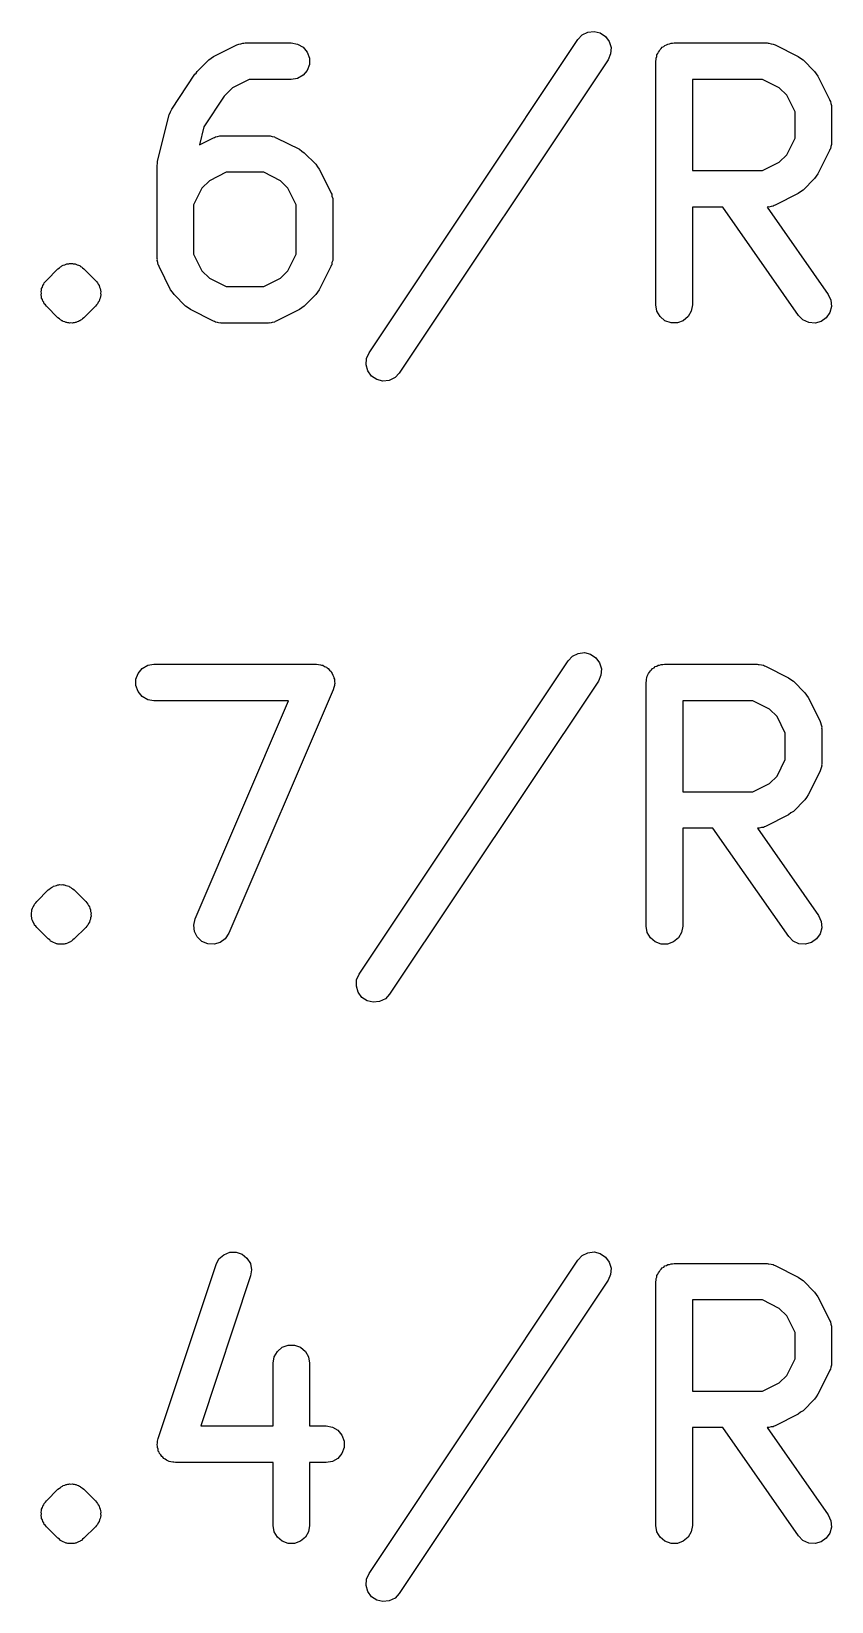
# Model space of a CAD drawing. Extents: x 57.7 to 135.6, y -132.6 to -59.6.
# Drawn here: x 114.58 to 117.86, y -103.64 to -97.2 of the extents above; entities that cross this region are included whole.
import ezdxf

# ---------------------------------------------------------------- set-up
doc = ezdxf.new("R2010")
doc.units = 0
doc.header["$MEASUREMENT"] = 0
doc.layers.add('BLACK', color=7, linetype='CONTINUOUS')

msp = doc.modelspace()

# ---------------------------------------------------------------- linework, layer by layer
at = {"layer": 'Black'}
for p, q in [((115.328, -97.3029), (115.423, -97.2553)), ((115.423, -97.2553), (115.427, -97.2541)), ((115.427, -97.2541), (115.431, -97.2519)), ((115.431, -97.2519), (115.44, -97.2504)), ((115.44, -97.2504), (115.448, -97.2479)), ((115.448, -97.2479), (115.452, -97.2481)), ((115.452, -97.2481), (115.457, -97.2474)), ((115.457, -97.2474), (115.647, -97.2474)), ((115.647, -97.2474), (115.673, -97.2519)), ((115.673, -97.2519), (115.695, -97.2649)), ((115.966, -98.5189), (116.823, -97.2332)), ((116.823, -97.2332), (116.841, -97.2143)), ((116.841, -97.2143), (116.864, -97.2028)), ((116.864, -97.2028), (116.89, -97.1999)), ((116.89, -97.1999), (116.915, -97.2061)), ((116.915, -97.2061), (116.937, -97.2205)), ((116.937, -97.2205), (116.952, -97.2415)), ((116.952, -97.2415), (116.96, -97.2665)), ((117.181, -97.2574), (117.187, -97.2552)), ((117.187, -97.2552), (117.193, -97.2519)), ((117.193, -97.2519), (117.199, -97.2508)), ((117.199, -97.2508), (117.206, -97.2485)), ((117.206, -97.2485), (117.212, -97.2485)), ((117.212, -97.2485), (117.219, -97.2474)), ((117.219, -97.2474), (117.6, -97.2474)), ((117.6, -97.2474), (117.604, -97.2481)), ((117.604, -97.2481), (117.608, -97.2479)), ((117.608, -97.2479), (117.617, -97.2504)), ((117.617, -97.2504), (117.625, -97.2519)), ((117.625, -97.2519), (117.629, -97.2541)), ((117.629, -97.2541), (117.633, -97.2553)), ((117.633, -97.2553), (117.728, -97.3029)), ((115.261, -97.3646), (115.308, -97.317)), ((115.308, -97.317), (115.318, -97.3101)), ((115.318, -97.3101), (115.328, -97.3029)), ((115.695, -97.2649), (115.712, -97.2849)), ((115.712, -97.2849), (115.721, -97.3094)), ((115.721, -97.3094), (115.721, -97.3354)), ((116.948, -97.3164), (116.09, -98.6021)), ((116.958, -97.2925), (116.948, -97.3164)), ((116.96, -97.2665), (116.958, -97.2925)), ((117.144, -97.3224), (117.145, -97.3159)), ((117.145, -97.3094), (117.147, -97.3032)), ((117.145, -97.3159), (117.145, -97.3094)), ((117.147, -97.3032), (117.148, -97.2967)), ((117.148, -97.2967), (117.151, -97.291)), ((117.151, -97.291), (117.154, -97.2849)), ((117.154, -97.2849), (117.158, -97.2799)), ((117.158, -97.2799), (117.161, -97.2742)), ((117.161, -97.2742), (117.166, -97.27)), ((117.166, -97.27), (117.17, -97.2649)), ((117.17, -97.2649), (117.176, -97.2616)), ((117.176, -97.2616), (117.181, -97.2574)), ((117.728, -97.3029), (117.738, -97.3101)), ((117.738, -97.3101), (117.748, -97.317)), ((117.748, -97.317), (117.795, -97.3646)), ((115.156, -97.5189), (115.251, -97.376)), ((115.251, -97.376), (115.257, -97.3707)), ((115.257, -97.3707), (115.261, -97.3646)), ((115.695, -97.3798), (115.673, -97.3929)), ((115.712, -97.3599), (115.695, -97.3798)), ((115.721, -97.3354), (115.712, -97.3599)), ((117.144, -98.3224), (117.144, -97.3224)), ((117.795, -97.3646), (117.802, -97.3744)), ((117.802, -97.3744), (117.809, -97.3841)), ((117.809, -97.3841), (117.857, -97.4793)), ((115.406, -97.4316), (115.372, -97.4654)), ((115.474, -97.3974), (115.406, -97.4316)), ((115.647, -97.3974), (115.474, -97.3974)), ((115.673, -97.3929), (115.647, -97.3974)), ((117.294, -97.3974), (117.294, -97.7712)), ((117.582, -97.3974), (117.294, -97.3974)), ((117.65, -97.4316), (117.582, -97.3974)), ((117.681, -97.462), (117.65, -97.4316)), ((115.372, -97.4654), (115.288, -97.5913)), ((117.715, -97.5306), (117.681, -97.462)), ((117.857, -97.4793), (117.858, -97.4835)), ((117.858, -97.4835), (117.86, -97.4872)), ((117.86, -97.4872), (117.862, -97.4959)), ((117.862, -97.4959), (117.865, -97.5043)), ((117.865, -97.5043), (117.864, -97.5086)), ((117.864, -97.5086), (117.865, -97.5129)), ((117.865, -97.5129), (117.865, -97.6557)), ((115.098, -97.7328), (115.146, -97.5423)), ((115.146, -97.5423), (115.151, -97.5307)), ((115.151, -97.5307), (115.156, -97.5189)), ((117.715, -97.638), (117.715, -97.5306)), ((115.288, -97.5913), (115.27, -97.6654)), ((115.27, -97.6654), (115.328, -97.6363)), ((115.328, -97.6363), (115.332, -97.635)), ((115.332, -97.635), (115.336, -97.6329)), ((115.336, -97.6329), (115.344, -97.6313)), ((115.344, -97.6313), (115.353, -97.6288)), ((115.353, -97.6288), (115.357, -97.6291)), ((115.357, -97.6291), (115.361, -97.6283)), ((115.361, -97.6283), (115.552, -97.6283)), ((115.552, -97.6283), (115.556, -97.6291)), ((115.556, -97.6291), (115.56, -97.6288)), ((115.56, -97.6288), (115.569, -97.6313)), ((115.569, -97.6313), (115.578, -97.6329)), ((115.578, -97.6329), (115.581, -97.635)), ((115.581, -97.635), (115.585, -97.6363)), ((115.585, -97.6363), (115.681, -97.6839)), ((117.681, -97.7065), (117.715, -97.638)), ((115.681, -97.6839), (115.69, -97.691)), ((115.69, -97.691), (115.7, -97.6979)), ((115.7, -97.6979), (115.748, -97.7455)), ((117.65, -97.7369), (117.681, -97.7065)), ((117.857, -97.6893), (117.809, -97.7845)), ((117.858, -97.6851), (117.857, -97.6893)), ((117.86, -97.6814), (117.858, -97.6851)), ((117.862, -97.6727), (117.86, -97.6814)), ((117.865, -97.6643), (117.862, -97.6727)), ((117.865, -97.6557), (117.864, -97.66)), ((117.864, -97.66), (117.865, -97.6643)), ((115.096, -97.751), (115.098, -97.7419)), ((115.096, -98.1319), (115.096, -97.751)), ((115.098, -97.7419), (115.098, -97.7328)), ((115.748, -97.7455), (115.755, -97.7554)), ((115.755, -97.7554), (115.762, -97.765)), ((115.762, -97.765), (115.809, -97.8603)), ((117.294, -97.7712), (117.582, -97.7712)), ((117.582, -97.7712), (117.65, -97.7369)), ((115.311, -97.8126), (115.28, -97.843)), ((115.379, -97.7783), (115.311, -97.8126)), ((115.534, -97.7783), (115.379, -97.7783)), ((115.603, -97.8126), (115.534, -97.7783)), ((115.633, -97.843), (115.603, -97.8126)), ((117.795, -97.804), (117.748, -97.8516)), ((117.802, -97.7942), (117.795, -97.804)), ((117.809, -97.7845), (117.802, -97.7942)), ((115.28, -97.843), (115.246, -97.9115)), ((115.667, -97.9115), (115.633, -97.843)), ((115.809, -97.8603), (115.811, -97.8644)), ((115.811, -97.8644), (115.813, -97.8682)), ((115.813, -97.8682), (115.814, -97.8768)), ((115.814, -97.8768), (115.817, -97.8852)), ((115.817, -97.8852), (115.817, -97.8896)), ((115.817, -97.8896), (115.817, -97.8938)), ((115.817, -97.8938), (115.817, -98.1319)), ((117.728, -97.8657), (117.633, -97.9133)), ((117.738, -97.8585), (117.728, -97.8657)), ((117.748, -97.8516), (117.738, -97.8585)), ((115.246, -97.9115), (115.246, -98.1142)), ((115.667, -98.1142), (115.667, -97.9115)), ((117.418, -97.9212), (117.294, -97.9212)), ((117.294, -97.9212), (117.294, -98.3224)), ((117.729, -98.3654), (117.418, -97.9212)), ((117.604, -97.9204), (117.601, -97.921)), ((117.601, -97.921), (117.851, -98.2794)), ((117.608, -97.9207), (117.604, -97.9204)), ((117.617, -97.9182), (117.608, -97.9207)), ((117.625, -97.9167), (117.617, -97.9182)), ((117.629, -97.9145), (117.625, -97.9167)), ((117.633, -97.9133), (117.629, -97.9145)), ((114.711, -98.1592), (114.717, -98.1575)), ((114.717, -98.1575), (114.723, -98.1547)), ((114.723, -98.1547), (114.726, -98.1544)), ((114.726, -98.1544), (114.729, -98.1533)), ((114.729, -98.1533), (114.733, -98.1533)), ((114.733, -98.1533), (114.736, -98.1524)), ((114.736, -98.1524), (114.742, -98.153)), ((114.742, -98.153), (114.749, -98.1524)), ((114.749, -98.1524), (114.752, -98.1533)), ((114.752, -98.1533), (114.755, -98.1533)), ((114.755, -98.1533), (114.759, -98.1544)), ((114.759, -98.1544), (114.762, -98.1547)), ((114.762, -98.1547), (114.768, -98.1575)), ((114.768, -98.1575), (114.774, -98.1592)), ((115.097, -98.1362), (115.096, -98.1319)), ((115.096, -98.1405), (115.097, -98.1362)), ((115.099, -98.1489), (115.096, -98.1405)), ((115.1, -98.1576), (115.099, -98.1489)), ((115.103, -98.1613), (115.1, -98.1576)), ((115.246, -98.1142), (115.28, -98.1827)), ((115.633, -98.1827), (115.667, -98.1142)), ((115.813, -98.1576), (115.811, -98.1613)), ((115.814, -98.1489), (115.813, -98.1576)), ((115.817, -98.1405), (115.814, -98.1489)), ((115.817, -98.1319), (115.817, -98.1362)), ((115.817, -98.1362), (115.817, -98.1405)), ((114.638, -98.2271), (114.642, -98.2217)), ((114.642, -98.2217), (114.689, -98.1741)), ((114.689, -98.1741), (114.695, -98.1703)), ((114.695, -98.1703), (114.699, -98.1657)), ((114.699, -98.1657), (114.702, -98.1643)), ((114.702, -98.1643), (114.705, -98.1622)), ((114.705, -98.1622), (114.708, -98.1611)), ((114.708, -98.1611), (114.711, -98.1592)), ((114.774, -98.1592), (114.777, -98.1611)), ((114.777, -98.1611), (114.78, -98.1622)), ((114.78, -98.1622), (114.782, -98.1643)), ((114.782, -98.1643), (114.785, -98.1657)), ((114.785, -98.1657), (114.79, -98.1703)), ((114.79, -98.1703), (114.795, -98.1741)), ((114.795, -98.1741), (114.843, -98.2217)), ((114.843, -98.2217), (114.847, -98.2271)), ((115.104, -98.1654), (115.103, -98.1613)), ((115.151, -98.2607), (115.104, -98.1654)), ((115.28, -98.1827), (115.311, -98.2131)), ((115.311, -98.2131), (115.379, -98.2474)), ((115.534, -98.2474), (115.603, -98.2131)), ((115.603, -98.2131), (115.633, -98.1827)), ((115.809, -98.1654), (115.762, -98.2607)), ((115.811, -98.1613), (115.809, -98.1654)), ((114.62, -98.2682), (114.622, -98.2619)), ((114.621, -98.2748), (114.62, -98.2682)), ((114.62, -98.2813), (114.621, -98.2748)), ((114.622, -98.2876), (114.62, -98.2813)), ((114.622, -98.2554), (114.625, -98.2494)), ((114.622, -98.2619), (114.622, -98.2554)), ((114.622, -98.2942), (114.622, -98.2876)), ((114.625, -98.2494), (114.627, -98.2431)), ((114.627, -98.2431), (114.631, -98.2377)), ((114.631, -98.2377), (114.633, -98.2317)), ((114.633, -98.2317), (114.638, -98.2271)), ((114.847, -98.2271), (114.851, -98.2317)), ((114.851, -98.2317), (114.854, -98.2377)), ((114.854, -98.2377), (114.858, -98.2431)), ((114.858, -98.2431), (114.86, -98.2494)), ((114.86, -98.2494), (114.862, -98.2554)), ((114.862, -98.2554), (114.863, -98.2619)), ((114.863, -98.2876), (114.862, -98.2942)), ((114.863, -98.2619), (114.865, -98.2682)), ((114.865, -98.2813), (114.863, -98.2876)), ((114.865, -98.2682), (114.864, -98.2748)), ((114.864, -98.2748), (114.865, -98.2813)), ((115.159, -98.2703), (115.151, -98.2607)), ((115.166, -98.2802), (115.159, -98.2703)), ((115.213, -98.3278), (115.166, -98.2802)), ((115.379, -98.2474), (115.534, -98.2474)), ((115.748, -98.2802), (115.7, -98.3278)), ((115.755, -98.2703), (115.748, -98.2802)), ((115.762, -98.2607), (115.755, -98.2703)), ((117.851, -98.2794), (117.862, -98.303)), ((114.625, -98.3001), (114.622, -98.2942)), ((114.627, -98.3065), (114.625, -98.3001)), ((114.631, -98.3118), (114.627, -98.3065)), ((114.633, -98.3178), (114.631, -98.3118)), ((114.638, -98.3224), (114.633, -98.3178)), ((114.642, -98.3278), (114.638, -98.3224)), ((114.689, -98.3754), (114.642, -98.3278)), ((114.843, -98.3278), (114.795, -98.3754)), ((114.847, -98.3224), (114.843, -98.3278)), ((114.851, -98.3178), (114.847, -98.3224)), ((114.854, -98.3118), (114.851, -98.3178)), ((114.858, -98.3065), (114.854, -98.3118)), ((114.86, -98.3001), (114.858, -98.3065)), ((114.862, -98.2942), (114.86, -98.3001)), ((115.223, -98.3347), (115.213, -98.3278)), ((115.233, -98.3418), (115.223, -98.3347)), ((115.328, -98.3895), (115.233, -98.3418)), ((115.681, -98.3418), (115.585, -98.3895)), ((115.69, -98.3347), (115.681, -98.3418)), ((115.7, -98.3278), (115.69, -98.3347)), ((117.148, -98.348), (117.144, -98.3224)), ((117.161, -98.3706), (117.148, -98.348)), ((117.289, -98.348), (117.276, -98.3706)), ((117.294, -98.3224), (117.289, -98.348)), ((117.865, -98.3289), (117.858, -98.3541)), ((117.862, -98.303), (117.865, -98.3289)), ((114.695, -98.3792), (114.689, -98.3754)), ((114.699, -98.3838), (114.695, -98.3792)), ((114.702, -98.3852), (114.699, -98.3838)), ((114.705, -98.3873), (114.702, -98.3852)), ((114.708, -98.3885), (114.705, -98.3873)), ((114.711, -98.3904), (114.708, -98.3885)), ((114.717, -98.3921), (114.711, -98.3904)), ((114.723, -98.3948), (114.717, -98.3921)), ((114.726, -98.3951), (114.723, -98.3948)), ((114.729, -98.3962), (114.726, -98.3951)), ((114.733, -98.3962), (114.729, -98.3962)), ((114.736, -98.3971), (114.733, -98.3962)), ((114.742, -98.3965), (114.736, -98.3971)), ((114.749, -98.3971), (114.742, -98.3965)), ((114.752, -98.3962), (114.749, -98.3971)), ((114.755, -98.3962), (114.752, -98.3962)), ((114.759, -98.3951), (114.755, -98.3962)), ((114.762, -98.3948), (114.759, -98.3951)), ((114.768, -98.3921), (114.762, -98.3948)), ((114.774, -98.3904), (114.768, -98.3921)), ((114.777, -98.3885), (114.774, -98.3904)), ((114.78, -98.3873), (114.777, -98.3885)), ((114.782, -98.3852), (114.78, -98.3873)), ((114.785, -98.3838), (114.782, -98.3852)), ((114.79, -98.3792), (114.785, -98.3838)), ((114.795, -98.3754), (114.79, -98.3792)), ((115.332, -98.3907), (115.328, -98.3895)), ((115.336, -98.3929), (115.332, -98.3907)), ((115.344, -98.3944), (115.336, -98.3929)), ((115.353, -98.3969), (115.344, -98.3944)), ((115.357, -98.3966), (115.353, -98.3969)), ((115.361, -98.3974), (115.357, -98.3966)), ((115.552, -98.3974), (115.361, -98.3974)), ((115.556, -98.3966), (115.552, -98.3974)), ((115.56, -98.3969), (115.556, -98.3966)), ((115.569, -98.3944), (115.56, -98.3969)), ((115.578, -98.3929), (115.569, -98.3944)), ((115.581, -98.3907), (115.578, -98.3929)), ((115.585, -98.3895), (115.581, -98.3907)), ((117.181, -98.3873), (117.161, -98.3706)), ((117.206, -98.3962), (117.181, -98.3873)), ((117.232, -98.3962), (117.206, -98.3962)), ((117.256, -98.3873), (117.232, -98.3962)), ((117.276, -98.3706), (117.256, -98.3873)), ((117.747, -98.3838), (117.729, -98.3654)), ((117.771, -98.3948), (117.747, -98.3838)), ((117.797, -98.3971), (117.771, -98.3948)), ((117.822, -98.3904), (117.797, -98.3971)), ((117.843, -98.3754), (117.822, -98.3904)), ((117.858, -98.3541), (117.843, -98.3754)), ((115.954, -98.5687), (115.955, -98.5427)), ((115.955, -98.5427), (115.966, -98.5189)), ((115.961, -98.5937), (115.954, -98.5687)), ((115.976, -98.6147), (115.961, -98.5937)), ((116.09, -98.6021), (116.073, -98.6209)), ((115.998, -98.6292), (115.976, -98.6147)), ((116.023, -98.6353), (115.998, -98.6292)), ((116.049, -98.6325), (116.023, -98.6353)), ((116.073, -98.6209), (116.049, -98.6325)), ((116.783, -99.7832), (116.801, -99.7643)), ((116.801, -99.7643), (116.824, -99.7528)), ((116.824, -99.7528), (116.85, -99.7499)), ((116.85, -99.7499), (116.875, -99.7561)), ((116.875, -99.7561), (116.897, -99.7705)), ((115.018, -99.8349), (115.035, -99.8149)), ((115.035, -99.8149), (115.058, -99.8019)), ((115.058, -99.8019), (115.083, -99.7974)), ((115.083, -99.7974), (115.75, -99.7974)), ((115.75, -99.7974), (115.758, -99.7989)), ((115.758, -99.7989), (115.767, -99.7994)), ((115.767, -99.7994), (115.771, -99.8011)), ((115.771, -99.8011), (115.776, -99.8019)), ((115.776, -99.8019), (115.783, -99.8062)), ((115.783, -99.8062), (115.791, -99.8096)), ((115.791, -99.8096), (115.794, -99.8127)), ((115.794, -99.8127), (115.798, -99.8149)), ((115.798, -99.8149), (115.804, -99.8215)), ((115.804, -99.8215), (115.81, -99.8275)), ((115.81, -99.8275), (115.812, -99.8314)), ((115.812, -99.8314), (115.815, -99.8349)), ((115.926, -101.069), (116.783, -99.7832)), ((116.897, -99.7705), (116.912, -99.7915)), ((116.912, -99.7915), (116.92, -99.8165)), ((116.92, -99.8165), (116.918, -99.8425)), ((117.114, -99.8349), (117.118, -99.8299)), ((117.118, -99.8299), (117.121, -99.8242)), ((117.121, -99.8242), (117.126, -99.82)), ((117.126, -99.82), (117.13, -99.8149)), ((117.13, -99.8149), (117.136, -99.8116)), ((117.136, -99.8116), (117.141, -99.8074)), ((117.141, -99.8074), (117.147, -99.8052)), ((117.147, -99.8052), (117.153, -99.8019)), ((117.153, -99.8019), (117.159, -99.8008)), ((117.159, -99.8008), (117.166, -99.7985)), ((117.166, -99.7985), (117.172, -99.7985)), ((117.172, -99.7985), (117.179, -99.7974)), ((117.179, -99.7974), (117.56, -99.7974)), ((117.56, -99.7974), (117.564, -99.7981)), ((117.564, -99.7981), (117.568, -99.7979)), ((117.568, -99.7979), (117.577, -99.8004)), ((117.577, -99.8004), (117.585, -99.8019)), ((117.585, -99.8019), (117.589, -99.8041)), ((117.589, -99.8041), (117.593, -99.8053)), ((117.593, -99.8053), (117.688, -99.8529)), ((115.009, -99.8594), (115.018, -99.8349)), ((115.009, -99.8854), (115.009, -99.8594)), ((115.018, -99.9099), (115.009, -99.8854)), ((115.815, -99.8349), (115.818, -99.843)), ((115.818, -99.843), (115.822, -99.8507)), ((115.821, -99.8935), (115.819, -99.9019)), ((115.824, -99.8854), (115.821, -99.8935)), ((115.822, -99.8507), (115.822, -99.8551)), ((115.822, -99.8551), (115.824, -99.8594)), ((115.824, -99.8594), (115.824, -99.868)), ((115.824, -99.868), (115.825, -99.8766)), ((115.825, -99.8766), (115.824, -99.8809)), ((115.824, -99.8809), (115.824, -99.8854)), ((116.908, -99.8664), (116.05, -101.152)), ((116.918, -99.8425), (116.908, -99.8664)), ((117.104, -99.8724), (117.105, -99.8659)), ((117.104, -100.872), (117.104, -99.8724)), ((117.105, -99.8594), (117.107, -99.8532)), ((117.105, -99.8659), (117.105, -99.8594)), ((117.107, -99.8532), (117.108, -99.8467)), ((117.108, -99.8467), (117.111, -99.841)), ((117.111, -99.841), (117.114, -99.8349)), ((117.688, -99.8529), (117.698, -99.8601)), ((117.698, -99.8601), (117.708, -99.867)), ((117.708, -99.867), (117.755, -99.9146)), ((115.035, -99.9298), (115.018, -99.9099)), ((115.058, -99.9429), (115.035, -99.9298)), ((115.083, -99.9474), (115.058, -99.9429)), ((115.636, -99.9474), (115.083, -99.9474)), ((115.252, -100.843), (115.636, -99.9474)), ((115.819, -99.9019), (115.39, -100.902)), ((117.254, -99.9474), (117.254, -100.321)), ((117.542, -99.9474), (117.254, -99.9474)), ((117.61, -99.9816), (117.542, -99.9474)), ((117.755, -99.9146), (117.762, -99.9244)), ((117.762, -99.9244), (117.769, -99.9341)), ((117.769, -99.9341), (117.817, -100.029)), ((117.641, -100.012), (117.61, -99.9816)), ((117.675, -100.081), (117.641, -100.012)), ((117.675, -100.188), (117.675, -100.081)), ((117.817, -100.029), (117.818, -100.033)), ((117.818, -100.033), (117.82, -100.037)), ((117.82, -100.037), (117.822, -100.046)), ((117.822, -100.046), (117.825, -100.054)), ((117.825, -100.054), (117.824, -100.059)), ((117.824, -100.059), (117.825, -100.063)), ((117.825, -100.063), (117.825, -100.206)), ((117.641, -100.257), (117.675, -100.188)), ((117.825, -100.214), (117.822, -100.223)), ((117.825, -100.206), (117.824, -100.21)), ((117.824, -100.21), (117.825, -100.214)), ((117.61, -100.287), (117.641, -100.257)), ((117.817, -100.239), (117.769, -100.334)), ((117.818, -100.235), (117.817, -100.239)), ((117.82, -100.231), (117.818, -100.235)), ((117.822, -100.223), (117.82, -100.231)), ((117.254, -100.321), (117.542, -100.321)), ((117.542, -100.321), (117.61, -100.287)), ((117.762, -100.344), (117.755, -100.354)), ((117.769, -100.334), (117.762, -100.344)), ((117.698, -100.408), (117.688, -100.416)), ((117.708, -100.402), (117.698, -100.408)), ((117.755, -100.354), (117.708, -100.402)), ((117.378, -100.471), (117.254, -100.471)), ((117.254, -100.471), (117.254, -100.872)), ((117.689, -100.915), (117.378, -100.471)), ((117.564, -100.47), (117.561, -100.471)), ((117.561, -100.471), (117.811, -100.829)), ((117.568, -100.471), (117.564, -100.47)), ((117.577, -100.468), (117.568, -100.471)), ((117.585, -100.467), (117.577, -100.468)), ((117.589, -100.465), (117.585, -100.467)), ((117.593, -100.463), (117.589, -100.465)), ((117.688, -100.416), (117.593, -100.463)), ((114.602, -100.772), (114.649, -100.724)), ((114.649, -100.724), (114.655, -100.72)), ((114.655, -100.72), (114.659, -100.716)), ((114.659, -100.716), (114.662, -100.714)), ((114.662, -100.714), (114.665, -100.712)), ((114.665, -100.712), (114.668, -100.711)), ((114.668, -100.711), (114.671, -100.709)), ((114.671, -100.709), (114.677, -100.707)), ((114.677, -100.707), (114.683, -100.705)), ((114.683, -100.705), (114.686, -100.704)), ((114.686, -100.704), (114.689, -100.703)), ((114.689, -100.703), (114.693, -100.703)), ((114.693, -100.703), (114.696, -100.702)), ((114.696, -100.702), (114.702, -100.703)), ((114.702, -100.703), (114.709, -100.702)), ((114.709, -100.702), (114.712, -100.703)), ((114.712, -100.703), (114.715, -100.703)), ((114.715, -100.703), (114.719, -100.704)), ((114.719, -100.704), (114.722, -100.705)), ((114.722, -100.705), (114.728, -100.707)), ((114.728, -100.707), (114.734, -100.709)), ((114.734, -100.709), (114.737, -100.711)), ((114.737, -100.711), (114.74, -100.712)), ((114.74, -100.712), (114.742, -100.714)), ((114.742, -100.714), (114.745, -100.716)), ((114.745, -100.716), (114.75, -100.72)), ((114.75, -100.72), (114.755, -100.724)), ((114.755, -100.724), (114.803, -100.772)), ((114.582, -100.805), (114.585, -100.799)), ((114.585, -100.799), (114.587, -100.793)), ((114.587, -100.793), (114.591, -100.788)), ((114.591, -100.788), (114.593, -100.782)), ((114.593, -100.782), (114.598, -100.777)), ((114.598, -100.777), (114.602, -100.772)), ((114.803, -100.772), (114.807, -100.777)), ((114.807, -100.777), (114.811, -100.782)), ((114.811, -100.782), (114.814, -100.788)), ((114.814, -100.788), (114.818, -100.793)), ((114.818, -100.793), (114.82, -100.799)), ((114.82, -100.799), (114.822, -100.805)), ((114.58, -100.818), (114.582, -100.812)), ((114.581, -100.825), (114.58, -100.818)), ((114.58, -100.831), (114.581, -100.825)), ((114.582, -100.838), (114.58, -100.831)), ((114.582, -100.812), (114.582, -100.805)), ((114.582, -100.844), (114.582, -100.838)), ((114.585, -100.85), (114.582, -100.844)), ((114.587, -100.856), (114.585, -100.85)), ((114.591, -100.862), (114.587, -100.856)), ((114.593, -100.868), (114.591, -100.862)), ((114.814, -100.862), (114.811, -100.868)), ((114.818, -100.856), (114.814, -100.862)), ((114.82, -100.85), (114.818, -100.856)), ((114.822, -100.844), (114.82, -100.85)), ((114.822, -100.805), (114.823, -100.812)), ((114.823, -100.838), (114.822, -100.844)), ((114.823, -100.812), (114.825, -100.818)), ((114.825, -100.831), (114.823, -100.838)), ((114.825, -100.818), (114.824, -100.825)), ((114.824, -100.825), (114.825, -100.831)), ((115.247, -100.868), (115.252, -100.843)), ((117.811, -100.829), (117.822, -100.853)), ((117.822, -100.853), (117.825, -100.879)), ((114.598, -100.872), (114.593, -100.868)), ((114.602, -100.878), (114.598, -100.872)), ((114.649, -100.925), (114.602, -100.878)), ((114.655, -100.929), (114.649, -100.925)), ((114.659, -100.934), (114.655, -100.929)), ((114.75, -100.929), (114.745, -100.934)), ((114.755, -100.925), (114.75, -100.929)), ((114.803, -100.878), (114.755, -100.925)), ((114.807, -100.872), (114.803, -100.878)), ((114.811, -100.868), (114.807, -100.872)), ((115.25, -100.894), (115.247, -100.868)), ((115.261, -100.917), (115.25, -100.894)), ((115.28, -100.935), (115.261, -100.917)), ((115.376, -100.924), (115.355, -100.939)), ((115.39, -100.902), (115.376, -100.924)), ((117.108, -100.898), (117.104, -100.872)), ((117.121, -100.921), (117.108, -100.898)), ((117.141, -100.937), (117.121, -100.921)), ((117.236, -100.921), (117.216, -100.937)), ((117.249, -100.898), (117.236, -100.921)), ((117.254, -100.872), (117.249, -100.898)), ((117.707, -100.934), (117.689, -100.915)), ((117.803, -100.925), (117.782, -100.94)), ((117.818, -100.904), (117.803, -100.925)), ((117.825, -100.879), (117.818, -100.904)), ((114.662, -100.935), (114.659, -100.934)), ((114.665, -100.937), (114.662, -100.935)), ((114.668, -100.938), (114.665, -100.937)), ((114.671, -100.94), (114.668, -100.938)), ((114.677, -100.942), (114.671, -100.94)), ((114.683, -100.945), (114.677, -100.942)), ((114.686, -100.945), (114.683, -100.945)), ((114.689, -100.946), (114.686, -100.945)), ((114.693, -100.946), (114.689, -100.946)), ((114.696, -100.947), (114.693, -100.946)), ((114.702, -100.947), (114.696, -100.947)), ((114.709, -100.947), (114.702, -100.947)), ((114.712, -100.946), (114.709, -100.947)), ((114.715, -100.946), (114.712, -100.946)), ((114.719, -100.945), (114.715, -100.946)), ((114.722, -100.945), (114.719, -100.945)), ((114.728, -100.942), (114.722, -100.945)), ((114.734, -100.94), (114.728, -100.942)), ((114.737, -100.938), (114.734, -100.94)), ((114.74, -100.937), (114.737, -100.938)), ((114.742, -100.935), (114.74, -100.937)), ((114.745, -100.934), (114.742, -100.935)), ((115.304, -100.945), (115.28, -100.935)), ((115.33, -100.947), (115.304, -100.945)), ((115.355, -100.939), (115.33, -100.947)), ((117.166, -100.946), (117.141, -100.937)), ((117.192, -100.946), (117.166, -100.946)), ((117.216, -100.937), (117.192, -100.946)), ((117.731, -100.945), (117.707, -100.934)), ((117.757, -100.947), (117.731, -100.945)), ((117.782, -100.94), (117.757, -100.947)), ((115.914, -101.119), (115.915, -101.093)), ((115.921, -101.144), (115.914, -101.119)), ((115.915, -101.093), (115.926, -101.069)), ((115.936, -101.165), (115.921, -101.144)), ((115.958, -101.179), (115.936, -101.165)), ((115.983, -101.185), (115.958, -101.179)), ((116.009, -101.182), (115.983, -101.185)), ((116.033, -101.171), (116.009, -101.182)), ((116.05, -101.152), (116.033, -101.171)), ((115.37, -102.221), (115.394, -102.211)), ((115.394, -102.211), (115.42, -102.211)), ((115.42, -102.211), (115.445, -102.219)), ((115.445, -102.219), (115.465, -102.235)), ((116.841, -102.224), (116.864, -102.213)), ((116.864, -102.213), (116.89, -102.21)), ((116.89, -102.21), (116.915, -102.216)), ((116.915, -102.216), (116.937, -102.231)), ((115.1, -102.975), (115.338, -102.261)), ((115.338, -102.261), (115.35, -102.238)), ((115.35, -102.238), (115.37, -102.221)), ((115.465, -102.235), (115.479, -102.257)), ((115.479, -102.257), (115.484, -102.283)), ((115.484, -102.283), (115.48, -102.308)), ((115.966, -103.529), (116.823, -102.243)), ((116.823, -102.243), (116.841, -102.224)), ((116.937, -102.231), (116.952, -102.252)), ((116.952, -102.252), (116.96, -102.277)), ((116.96, -102.277), (116.958, -102.303)), ((117.161, -102.284), (117.166, -102.28)), ((117.166, -102.28), (117.17, -102.275)), ((117.17, -102.275), (117.176, -102.272)), ((117.176, -102.272), (117.181, -102.267)), ((117.181, -102.267), (117.187, -102.265)), ((117.187, -102.265), (117.193, -102.262)), ((117.193, -102.262), (117.199, -102.261)), ((117.199, -102.261), (117.206, -102.259)), ((117.206, -102.259), (117.212, -102.259)), ((117.212, -102.259), (117.219, -102.257)), ((117.219, -102.257), (117.6, -102.257)), ((117.6, -102.257), (117.604, -102.258)), ((117.604, -102.258), (117.608, -102.258)), ((117.608, -102.258), (117.617, -102.26)), ((117.617, -102.26), (117.625, -102.262)), ((117.625, -102.262), (117.629, -102.264)), ((117.629, -102.264), (117.633, -102.265)), ((117.633, -102.265), (117.728, -102.313)), ((115.48, -102.308), (115.275, -102.924)), ((116.948, -102.326), (116.09, -103.612)), ((116.958, -102.303), (116.948, -102.326)), ((117.144, -102.332), (117.145, -102.326)), ((117.144, -103.332), (117.144, -102.332)), ((117.145, -102.319), (117.147, -102.313)), ((117.145, -102.326), (117.145, -102.319)), ((117.147, -102.313), (117.148, -102.307)), ((117.148, -102.307), (117.151, -102.301)), ((117.151, -102.301), (117.154, -102.295)), ((117.154, -102.295), (117.158, -102.29)), ((117.158, -102.29), (117.161, -102.284)), ((117.728, -102.313), (117.738, -102.32)), ((117.738, -102.32), (117.748, -102.327)), ((117.748, -102.327), (117.795, -102.375)), ((117.294, -102.407), (117.294, -102.781)), ((117.582, -102.407), (117.294, -102.407)), ((117.65, -102.442), (117.582, -102.407)), ((117.795, -102.375), (117.802, -102.384)), ((117.802, -102.384), (117.809, -102.394)), ((117.809, -102.394), (117.857, -102.489)), ((117.681, -102.472), (117.65, -102.442)), ((117.715, -102.541), (117.681, -102.472)), ((117.715, -102.648), (117.715, -102.541)), ((117.857, -102.489), (117.858, -102.493)), ((117.858, -102.493), (117.86, -102.497)), ((117.86, -102.497), (117.862, -102.506)), ((117.862, -102.506), (117.865, -102.514)), ((117.865, -102.514), (117.864, -102.519)), ((117.864, -102.519), (117.865, -102.523)), ((117.865, -102.523), (117.865, -102.666)), ((115.59, -102.618), (115.61, -102.601)), ((115.61, -102.601), (115.634, -102.592)), ((115.634, -102.592), (115.66, -102.592)), ((115.66, -102.592), (115.685, -102.601)), ((115.685, -102.601), (115.705, -102.618)), ((115.572, -102.666), (115.577, -102.64)), ((115.572, -102.924), (115.572, -102.666)), ((115.577, -102.64), (115.59, -102.618)), ((115.705, -102.618), (115.718, -102.64)), ((115.718, -102.64), (115.722, -102.666)), ((115.722, -102.666), (115.722, -102.924)), ((117.681, -102.717), (117.715, -102.648)), ((117.865, -102.666), (117.864, -102.67)), ((117.864, -102.67), (117.865, -102.674)), ((117.65, -102.747), (117.681, -102.717)), ((117.857, -102.699), (117.809, -102.794)), ((117.858, -102.695), (117.857, -102.699)), ((117.86, -102.691), (117.858, -102.695)), ((117.862, -102.683), (117.86, -102.691)), ((117.865, -102.674), (117.862, -102.683)), ((117.294, -102.781), (117.582, -102.781)), ((117.582, -102.781), (117.65, -102.747)), ((117.809, -102.794), (117.802, -102.804)), ((117.748, -102.862), (117.738, -102.868)), ((117.795, -102.814), (117.748, -102.862)), ((117.802, -102.804), (117.795, -102.814)), ((115.275, -102.924), (115.572, -102.924)), ((115.722, -102.924), (115.79, -102.924)), ((115.79, -102.924), (115.816, -102.929)), ((117.617, -102.928), (117.608, -102.931)), ((117.625, -102.927), (117.617, -102.928)), ((117.629, -102.925), (117.625, -102.927)), ((117.633, -102.923), (117.629, -102.925)), ((117.728, -102.876), (117.633, -102.923)), ((117.738, -102.868), (117.728, -102.876)), ((115.097, -102.986), (115.099, -102.981)), ((115.097, -102.994), (115.097, -102.986)), ((115.099, -102.981), (115.1, -102.975)), ((115.816, -102.929), (115.838, -102.942)), ((115.838, -102.942), (115.855, -102.962)), ((115.855, -102.962), (115.864, -102.986)), ((115.864, -102.986), (115.864, -103.012)), ((117.418, -102.931), (117.294, -102.931)), ((117.294, -102.931), (117.294, -103.332)), ((117.729, -103.375), (117.418, -102.931)), ((117.604, -102.93), (117.601, -102.931)), ((117.601, -102.931), (117.851, -103.289)), ((117.608, -102.931), (117.604, -102.93)), ((115.096, -103.001), (115.097, -102.994)), ((115.097, -103.007), (115.096, -103.001)), ((115.097, -103.012), (115.097, -103.007)), ((115.1, -103.019), (115.097, -103.012)), ((115.101, -103.027), (115.1, -103.019)), ((115.104, -103.031), (115.101, -103.027)), ((115.106, -103.037), (115.104, -103.031)), ((115.111, -103.042), (115.106, -103.037)), ((115.115, -103.049), (115.111, -103.042)), ((115.119, -103.052), (115.115, -103.049)), ((115.123, -103.057), (115.119, -103.052)), ((115.129, -103.06), (115.123, -103.057)), ((115.838, -103.057), (115.816, -103.07)), ((115.855, -103.037), (115.838, -103.057)), ((115.864, -103.012), (115.855, -103.037)), ((115.135, -103.065), (115.129, -103.06)), ((115.14, -103.067), (115.135, -103.065)), ((115.145, -103.07), (115.14, -103.067)), ((115.153, -103.071), (115.145, -103.07)), ((115.16, -103.073), (115.153, -103.071)), ((115.165, -103.073), (115.16, -103.073)), ((115.171, -103.074), (115.165, -103.073)), ((115.572, -103.074), (115.171, -103.074)), ((115.572, -103.332), (115.572, -103.074)), ((115.79, -103.074), (115.722, -103.074)), ((115.722, -103.074), (115.722, -103.332)), ((115.816, -103.07), (115.79, -103.074)), ((114.642, -103.232), (114.689, -103.184)), ((114.689, -103.184), (114.695, -103.18)), ((114.695, -103.18), (114.699, -103.176)), ((114.699, -103.176), (114.702, -103.174)), ((114.702, -103.174), (114.705, -103.172)), ((114.705, -103.172), (114.708, -103.171)), ((114.708, -103.171), (114.711, -103.169)), ((114.711, -103.169), (114.717, -103.167)), ((114.717, -103.167), (114.723, -103.165)), ((114.723, -103.165), (114.726, -103.164)), ((114.726, -103.164), (114.729, -103.163)), ((114.729, -103.163), (114.733, -103.163)), ((114.733, -103.163), (114.736, -103.162)), ((114.736, -103.162), (114.742, -103.163)), ((114.742, -103.163), (114.749, -103.162)), ((114.749, -103.162), (114.752, -103.163)), ((114.752, -103.163), (114.755, -103.163)), ((114.755, -103.163), (114.759, -103.164)), ((114.759, -103.164), (114.762, -103.165)), ((114.762, -103.165), (114.768, -103.167)), ((114.768, -103.167), (114.774, -103.169)), ((114.774, -103.169), (114.777, -103.171)), ((114.777, -103.171), (114.78, -103.172)), ((114.78, -103.172), (114.782, -103.174)), ((114.782, -103.174), (114.785, -103.176)), ((114.785, -103.176), (114.79, -103.18)), ((114.79, -103.18), (114.795, -103.184)), ((114.795, -103.184), (114.843, -103.232)), ((114.627, -103.253), (114.631, -103.248)), ((114.631, -103.248), (114.633, -103.242)), ((114.633, -103.242), (114.638, -103.237)), ((114.638, -103.237), (114.642, -103.232)), ((114.843, -103.232), (114.847, -103.237)), ((114.847, -103.237), (114.851, -103.242)), ((114.851, -103.242), (114.854, -103.248)), ((114.854, -103.248), (114.858, -103.253)), ((114.62, -103.278), (114.622, -103.272)), ((114.621, -103.285), (114.62, -103.278)), ((114.62, -103.291), (114.621, -103.285)), ((114.622, -103.298), (114.62, -103.291)), ((114.622, -103.265), (114.625, -103.259)), ((114.622, -103.272), (114.622, -103.265)), ((114.622, -103.304), (114.622, -103.298)), ((114.625, -103.31), (114.622, -103.304)), ((114.625, -103.259), (114.627, -103.253)), ((114.627, -103.316), (114.625, -103.31)), ((114.858, -103.253), (114.86, -103.259)), ((114.86, -103.31), (114.858, -103.316)), ((114.86, -103.259), (114.862, -103.265)), ((114.862, -103.304), (114.86, -103.31)), ((114.862, -103.265), (114.863, -103.272)), ((114.863, -103.298), (114.862, -103.304)), ((114.863, -103.272), (114.865, -103.278)), ((114.865, -103.291), (114.863, -103.298)), ((114.865, -103.278), (114.864, -103.285)), ((114.864, -103.285), (114.865, -103.291)), ((117.851, -103.289), (117.862, -103.313)), ((117.862, -103.313), (117.865, -103.339)), ((114.631, -103.322), (114.627, -103.316)), ((114.633, -103.328), (114.631, -103.322)), ((114.638, -103.332), (114.633, -103.328)), ((114.642, -103.338), (114.638, -103.332)), ((114.689, -103.385), (114.642, -103.338)), ((114.843, -103.338), (114.795, -103.385)), ((114.847, -103.332), (114.843, -103.338)), ((114.851, -103.328), (114.847, -103.332)), ((114.854, -103.322), (114.851, -103.328)), ((114.858, -103.316), (114.854, -103.322)), ((115.577, -103.358), (115.572, -103.332)), ((115.59, -103.381), (115.577, -103.358)), ((115.718, -103.358), (115.705, -103.381)), ((115.722, -103.332), (115.718, -103.358)), ((117.148, -103.358), (117.144, -103.332)), ((117.161, -103.381), (117.148, -103.358)), ((117.289, -103.358), (117.276, -103.381)), ((117.294, -103.332), (117.289, -103.358)), ((117.747, -103.394), (117.729, -103.375)), ((117.858, -103.364), (117.843, -103.385)), ((117.865, -103.339), (117.858, -103.364)), ((114.695, -103.389), (114.689, -103.385)), ((114.699, -103.394), (114.695, -103.389)), ((114.702, -103.395), (114.699, -103.394)), ((114.705, -103.397), (114.702, -103.395)), ((114.708, -103.398), (114.705, -103.397)), ((114.711, -103.4), (114.708, -103.398)), ((114.717, -103.402), (114.711, -103.4)), ((114.723, -103.405), (114.717, -103.402)), ((114.726, -103.405), (114.723, -103.405)), ((114.729, -103.406), (114.726, -103.405)), ((114.733, -103.406), (114.729, -103.406)), ((114.736, -103.407), (114.733, -103.406)), ((114.742, -103.407), (114.736, -103.407)), ((114.749, -103.407), (114.742, -103.407)), ((114.752, -103.406), (114.749, -103.407)), ((114.755, -103.406), (114.752, -103.406)), ((114.759, -103.405), (114.755, -103.406)), ((114.762, -103.405), (114.759, -103.405)), ((114.768, -103.402), (114.762, -103.405)), ((114.774, -103.4), (114.768, -103.402)), ((114.777, -103.398), (114.774, -103.4)), ((114.78, -103.397), (114.777, -103.398)), ((114.782, -103.395), (114.78, -103.397)), ((114.785, -103.394), (114.782, -103.395)), ((114.79, -103.389), (114.785, -103.394)), ((114.795, -103.385), (114.79, -103.389)), ((115.61, -103.397), (115.59, -103.381)), ((115.634, -103.406), (115.61, -103.397)), ((115.66, -103.406), (115.634, -103.406)), ((115.685, -103.397), (115.66, -103.406)), ((115.705, -103.381), (115.685, -103.397)), ((117.181, -103.397), (117.161, -103.381)), ((117.206, -103.406), (117.181, -103.397)), ((117.232, -103.406), (117.206, -103.406)), ((117.256, -103.397), (117.232, -103.406)), ((117.276, -103.381), (117.256, -103.397)), ((117.771, -103.405), (117.747, -103.394)), ((117.797, -103.407), (117.771, -103.405)), ((117.822, -103.4), (117.797, -103.407)), ((117.843, -103.385), (117.822, -103.4)), ((115.954, -103.579), (115.955, -103.553)), ((115.955, -103.553), (115.966, -103.529)), ((115.961, -103.604), (115.954, -103.579)), ((115.976, -103.625), (115.961, -103.604)), ((115.998, -103.639), (115.976, -103.625)), ((116.073, -103.631), (116.049, -103.642)), ((116.09, -103.612), (116.073, -103.631)), ((116.023, -103.645), (115.998, -103.639)), ((116.049, -103.642), (116.023, -103.645))]:
    msp.add_line(p, q, dxfattribs=at)

doc.saveas('drawing.dxf')
